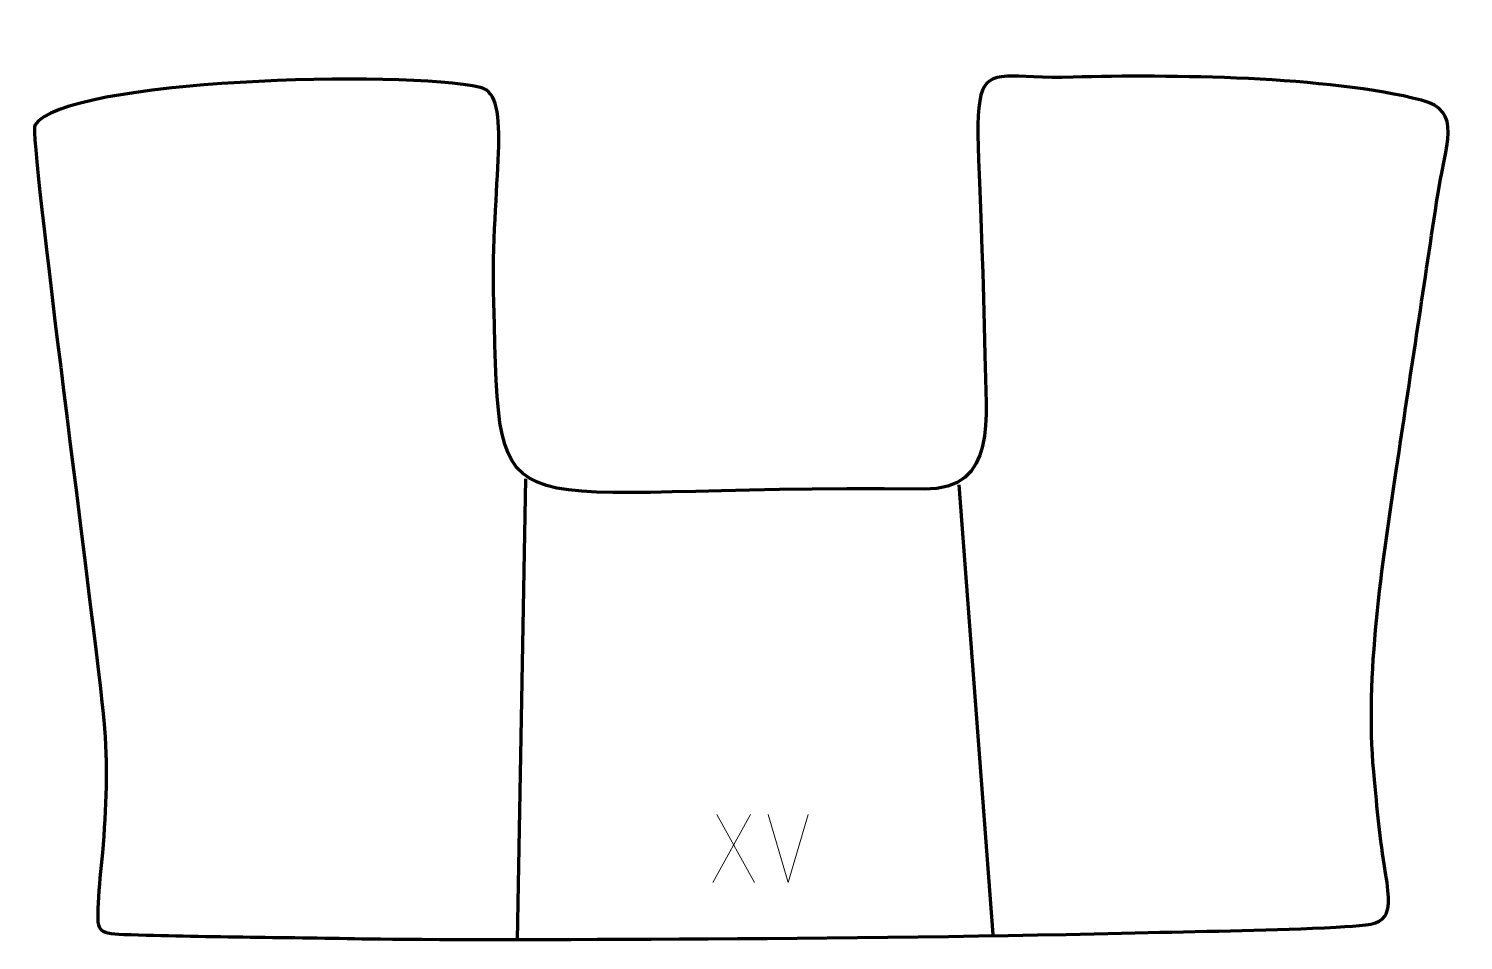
# Model space of a CAD drawing. Header units: millimetres. Extents: x -426 to 100, y 129 to 463.
import ezdxf

# ---------------------------------------------------------------- set-up
doc = ezdxf.new("R2010")
doc.units = ezdxf.units.MM
doc.header["$MEASUREMENT"] = 0
doc.layers.add('layer 2', color=7, linetype='Continuous')
doc.layers.add('layer 3', color=7, linetype='Continuous')

msp = doc.modelspace()

# ---------------------------------------------------------------- linework, layer by layer
at = {"layer": 'layer 2', "color": 140, "lineweight": 158}
for points in [[(-244.1151, 297.5428), (-244.1151, 297.5428), (-247.0917, 128.7384), (-247.0917, 128.7384)], [(-85.3648, 295.3599), (-85.3648, 295.3599), (-72.7972, 130.5904), (-72.7972, 130.5904)]]:
    msp.add_open_spline(points, degree=3, dxfattribs=at)
at = {"layer": 'layer 3', "color": 242, "lineweight": 158}
msp.add_open_spline([(75.0822, 301.4176), (69.87, 266.3362), (63.4752, 225.3701), (66.707, 190.1867), (66.707, 190.1867), (68.0821, 175.2164), (68.8896, 166.6324), (71.0666, 153.1653), (71.0666, 153.1653), (74.2127, 133.7032), (70.8457, 134.3288), (52.9079, 133.3584), (52.9079, 133.3584), (30.0571, 132.1222), (6.9742, 131.9101), (-15.9134, 131.3308), (-15.9134, 131.3308), (-118.3835, 128.7232), (-275.5078, 128.5085), (-304.0343, 129.0885), (-304.0343, 129.0885), (-333.0652, 129.6672), (-362.2735, 129.6882), (-391.2752, 130.6848), (-391.2752, 130.6848), (-401.3679, 131.0316), (-401.1103, 132.1386), (-400.6612, 142.0941), (-400.6612, 142.0941), (-400.3795, 148.3391), (-399.6758, 154.3222), (-399.114, 160.5146), (-399.114, 160.5146), (-397.728, 177.0149), (-397.0874, 192.6238), (-398.5756, 209.1751), (-398.5756, 209.1751), (-401.679, 241.9475), (-426.1097, 423.661), (-423.8217, 427.223), (-423.8217, 427.223), (-413.0357, 444.0151), (-288.4246, 447.5399), (-260.5545, 440.9727), (-260.5545, 440.9727), (-248.2416, 438.0714), (-256.9218, 406.2117), (-255.6903, 362.2156), (-255.6903, 362.2156), (-253.1774, 272.444), (-259.2058, 295.9259), (-98.0384, 293.8217), (-98.0384, 293.8217), (-71.0242, 293.469), (-75.4103, 319.8864), (-75.7953, 342.9274), (-75.7953, 342.9274), (-77.7938, 462.5237), (-88.4057, 443.3904), (-43.4428, 444.7336), (-43.4428, 444.7336), (-8.6647, 445.7725), (50.4699, 445.1171), (84.1728, 436.3077), (84.1728, 436.3077), (99.5289, 432.2938), (93.0561, 420.9612), (89.7622, 399.0183), (89.7622, 399.0183), (84.8782, 366.4835), (79.9396, 333.9562), (75.0822, 301.4176)], degree=3, knots=[0, 0, 0, 0, 0.05263158, 0.05263158, 0.05263158, 0.05263158, 0.10526316, 0.10526316, 0.10526316, 0.10526316, 0.15789474, 0.15789474, 0.15789474, 0.15789474, 0.21052632, 0.21052632, 0.21052632, 0.21052632, 0.26315789, 0.26315789, 0.26315789, 0.26315789, 0.31578947, 0.31578947, 0.31578947, 0.31578947, 0.36842105, 0.36842105, 0.36842105, 0.36842105, 0.42105263, 0.42105263, 0.42105263, 0.42105263, 0.47368421, 0.47368421, 0.47368421, 0.47368421, 0.52631579, 0.52631579, 0.52631579, 0.52631579, 0.57894737, 0.57894737, 0.57894737, 0.57894737, 0.63157895, 0.63157895, 0.63157895, 0.63157895, 0.68421053, 0.68421053, 0.68421053, 0.68421053, 0.73684211, 0.73684211, 0.73684211, 0.73684211, 0.78947368, 0.78947368, 0.78947368, 0.78947368, 0.84210526, 0.84210526, 0.84210526, 0.84210526, 0.89473684, 0.89473684, 0.89473684, 0.89473684, 1, 1, 1, 1], dxfattribs=at)
at = {"layer": 'layer 3', "color": 250, "lineweight": 9}
for points in [[(-161.6598, 174.5848), (-161.6598, 174.5848), (-175.4004, 149.689), (-175.4004, 149.689)], [(-173.9458, 174.5848), (-173.9458, 174.5848), (-160.2052, 149.6313), (-160.2052, 149.6313)], [(-147.8028, 149.6313), (-147.8028, 149.6313), (-155.1246, 174.5849), (-155.1246, 174.5849)], [(-140.4809, 174.5849), (-140.4809, 174.5849), (-147.8027, 149.6313), (-147.8027, 149.6313)]]:
    msp.add_open_spline(points, degree=3, dxfattribs=at)

doc.saveas('drawing.dxf')
